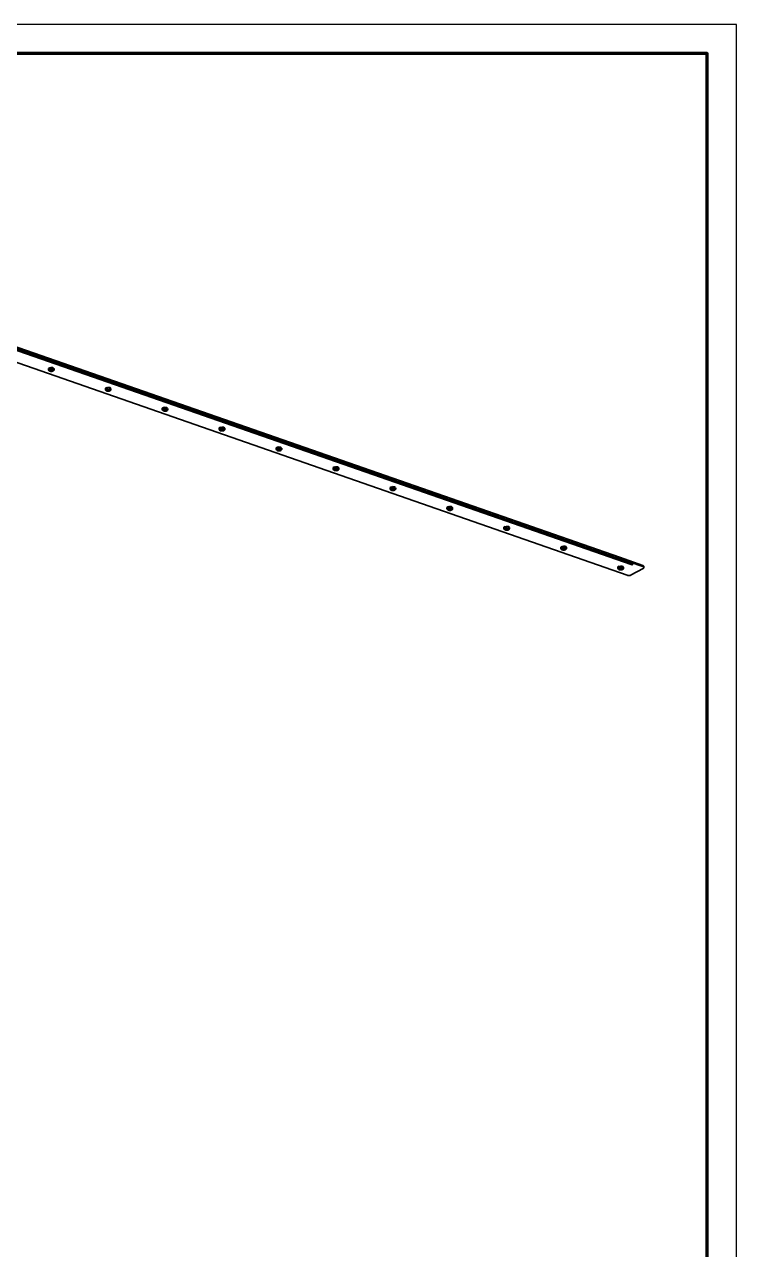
# Model space of a CAD drawing. Header units: millimetres. Extents: x 0 to 599, y 0 to 420.
# Drawn here: x 472 to 594, y 210 to 420 of the extents above; entities that cross this region are included whole.
import ezdxf

# ---------------------------------------------------------------- set-up
doc = ezdxf.new("R2010")
doc.units = ezdxf.units.MM

msp = doc.modelspace()

# ---------------------------------------------------------------- linework, layer by layer
at = {"color": 1, "lineweight": 35}
for p, q in [((573.9, 328.68), (355.65, 404.76)), ((573.92, 328.67), (355.67, 404.76)), ((575.94, 327.42), (357.88, 403.43)), ((576.03, 327.65), (357.97, 403.66)), ((575.25, 325.59), (353.29, 402.97)), ((476.36, 360.98), (476.36, 361.24)), ((476.49, 361.2), (476.85, 361.18)), ((478.43, 361.78), (478.42, 361.79)), ((478.42, 361.79), (478.44, 361.79)), ((478.46, 361.76), (478.43, 361.78)), ((478.44, 361.79), (478.5, 361.77)), ((478.78, 361.64), (478.46, 361.76)), ((478.5, 361.77), (478.7, 361.7)), ((478.7, 361.7), (478.9, 361.62)), ((478.92, 361.59), (478.78, 361.64)), ((478.9, 361.62), (478.96, 361.59)), ((478.96, 361.58), (478.92, 361.59)), ((478.96, 361.59), (478.98, 361.58)), ((478.98, 361.58), (478.96, 361.58)), ((476.06, 361.04), (476.28, 361.17)), ((476.06, 360.81), (476.06, 361.04)), ((476.06, 360.81), (476.11, 360.69)), ((476.14, 360.81), (476.06, 360.81)), ((476.11, 360.69), (476.17, 360.63)), ((476.21, 360.83), (476.14, 360.81)), ((476.14, 360.73), (476.16, 360.76)), ((476.14, 360.7), (476.14, 360.73)), ((476.14, 360.67), (476.14, 360.7)), ((476.16, 360.64), (476.14, 360.67)), ((476.16, 360.76), (476.19, 360.79)), ((476.19, 360.62), (476.16, 360.64)), ((476.17, 360.63), (476.18, 360.63)), ((476.19, 360.62), (476.17, 360.63)), ((476.19, 360.79), (476.28, 360.84)), ((476.25, 360.58), (476.19, 360.62)), ((476.28, 360.89), (476.21, 360.83)), ((476.34, 360.55), (476.25, 360.58)), ((476.36, 360.98), (476.28, 360.89)), ((476.28, 360.84), (476.4, 360.87)), ((476.29, 360.7), (476.31, 360.74)), ((476.3, 360.68), (476.29, 360.7)), ((476.31, 360.66), (476.3, 360.68)), ((476.31, 360.74), (476.35, 360.77)), ((476.36, 360.62), (476.31, 360.66)), ((476.43, 360.53), (476.34, 360.55)), ((476.35, 360.77), (476.4, 360.79)), ((476.49, 360.92), (476.36, 360.98)), ((476.45, 360.6), (476.36, 360.62)), ((476.4, 360.87), (476.54, 360.88)), ((476.4, 360.79), (476.47, 360.81)), ((476.54, 360.52), (476.43, 360.53)), ((476.54, 360.59), (476.45, 360.6)), ((476.47, 360.81), (476.55, 360.81)), ((476.61, 360.9), (476.49, 360.92)), ((476.54, 360.88), (476.67, 360.87)), ((476.64, 360.6), (476.54, 360.59)), ((476.65, 360.53), (476.54, 360.52)), ((476.55, 360.81), (476.62, 360.8)), ((476.72, 360.91), (476.61, 360.9)), ((476.62, 360.8), (476.69, 360.79)), ((476.72, 360.62), (476.64, 360.6)), ((476.75, 360.55), (476.65, 360.53)), ((476.67, 360.87), (476.79, 360.84)), ((476.69, 360.79), (476.75, 360.76)), ((476.85, 360.94), (476.72, 360.91)), ((476.77, 360.66), (476.72, 360.62)), ((476.75, 360.76), (476.78, 360.73)), ((476.83, 360.58), (476.75, 360.55)), ((476.79, 360.68), (476.77, 360.66)), ((476.78, 360.73), (476.79, 360.7)), ((476.79, 360.84), (476.89, 360.79)), ((476.79, 360.7), (476.79, 360.68)), ((476.9, 360.62), (476.83, 360.58)), ((476.85, 361.18), (476.98, 361.03)), ((476.85, 360.94), (476.85, 361.18)), ((476.89, 360.85), (476.85, 360.94)), ((476.94, 360.79), (476.89, 360.85)), ((476.89, 360.79), (476.92, 360.77)), ((476.93, 360.64), (476.9, 360.62)), ((476.9, 360.62), (476.92, 360.63)), ((476.91, 360.62), (476.92, 360.63)), ((476.92, 360.77), (476.94, 360.74)), ((476.92, 360.63), (476.97, 360.68)), ((476.94, 360.67), (476.93, 360.64)), ((476.98, 360.75), (476.94, 360.79)), ((476.94, 360.74), (476.95, 360.7)), ((476.95, 360.7), (476.94, 360.67)), ((476.97, 360.68), (477.03, 360.75)), ((477.03, 360.75), (476.98, 360.75)), ((477.03, 360.75), (477.03, 361.01)), ((485.82, 357.64), (486.05, 357.76)), ((485.82, 357.41), (485.82, 357.64)), ((485.82, 357.41), (485.87, 357.29)), ((485.9, 357.41), (485.82, 357.41)), ((485.87, 357.29), (485.93, 357.23)), ((485.97, 357.43), (485.9, 357.41)), ((485.9, 357.33), (485.92, 357.36)), ((485.9, 357.3), (485.9, 357.33)), ((485.9, 357.27), (485.9, 357.3)), ((485.92, 357.24), (485.9, 357.27)), ((485.92, 357.36), (485.95, 357.39)), ((485.95, 357.21), (485.92, 357.24)), ((485.93, 357.23), (485.94, 357.22)), ((485.95, 357.21), (485.93, 357.23)), ((485.95, 357.39), (486.04, 357.43)), ((486.01, 357.18), (485.95, 357.21)), ((486.04, 357.49), (485.97, 357.43)), ((486.1, 357.15), (486.01, 357.18)), ((486.12, 357.57), (486.04, 357.49)), ((486.04, 357.43), (486.16, 357.46)), ((486.05, 357.3), (486.07, 357.33)), ((486.06, 357.28), (486.05, 357.3)), ((486.07, 357.26), (486.06, 357.28)), ((486.07, 357.33), (486.11, 357.37)), ((486.13, 357.22), (486.07, 357.26)), ((486.2, 357.13), (486.1, 357.15)), ((486.11, 357.37), (486.16, 357.39)), ((486.12, 357.57), (486.12, 357.84)), ((486.25, 357.52), (486.12, 357.57)), ((486.21, 357.2), (486.13, 357.22)), ((486.16, 357.46), (486.3, 357.48)), ((486.16, 357.39), (486.23, 357.4)), ((486.3, 357.12), (486.2, 357.13)), ((486.3, 357.19), (486.21, 357.2)), ((486.23, 357.4), (486.31, 357.41)), ((486.25, 357.8), (486.61, 357.77)), ((486.37, 357.5), (486.25, 357.52)), ((486.3, 357.48), (486.43, 357.47)), ((486.4, 357.2), (486.3, 357.19)), ((486.41, 357.13), (486.3, 357.12)), ((486.31, 357.41), (486.38, 357.4)), ((486.48, 357.51), (486.37, 357.5)), ((486.38, 357.4), (486.45, 357.39)), ((486.48, 357.22), (486.4, 357.2)), ((486.51, 357.15), (486.41, 357.13)), ((486.43, 357.47), (486.56, 357.44)), ((486.45, 357.39), (486.51, 357.36)), ((486.61, 357.54), (486.48, 357.51)), ((486.53, 357.26), (486.48, 357.22)), ((486.51, 357.36), (486.54, 357.33)), ((486.59, 357.18), (486.51, 357.15)), ((486.55, 357.28), (486.53, 357.26)), ((486.54, 357.33), (486.55, 357.3)), ((486.55, 357.3), (486.55, 357.28)), ((486.56, 357.44), (486.65, 357.39)), ((486.66, 357.21), (486.59, 357.18)), ((486.61, 357.77), (486.74, 357.63)), ((486.61, 357.54), (486.61, 357.77)), ((486.66, 357.44), (486.61, 357.54)), ((486.65, 357.39), (486.68, 357.36)), ((486.7, 357.38), (486.66, 357.44)), ((486.69, 357.24), (486.66, 357.21)), ((486.66, 357.21), (486.68, 357.23)), ((486.67, 357.22), (486.68, 357.23)), ((486.68, 357.36), (486.7, 357.33)), ((486.68, 357.23), (486.73, 357.28)), ((486.7, 357.27), (486.69, 357.24)), ((486.74, 357.35), (486.7, 357.38)), ((486.7, 357.33), (486.71, 357.3)), ((486.71, 357.3), (486.7, 357.27)), ((486.73, 357.28), (486.79, 357.34)), ((486.79, 357.34), (486.74, 357.35)), ((486.79, 357.34), (486.79, 357.6)), ((488.19, 358.38), (488.18, 358.39)), ((488.18, 358.39), (488.2, 358.38)), ((488.23, 358.36), (488.19, 358.38)), ((488.2, 358.38), (488.26, 358.37)), ((488.54, 358.24), (488.23, 358.36)), ((488.26, 358.37), (488.46, 358.29)), ((488.46, 358.29), (488.66, 358.21)), ((488.68, 358.19), (488.54, 358.24)), ((488.66, 358.21), (488.72, 358.19)), ((488.72, 358.17), (488.68, 358.19)), ((488.72, 358.19), (488.74, 358.17)), ((488.74, 358.17), (488.72, 358.17)), ((497.95, 354.98), (497.94, 354.98)), ((497.94, 354.98), (497.96, 354.98)), ((497.99, 354.96), (497.95, 354.98)), ((497.96, 354.98), (498.03, 354.96)), ((498.3, 354.83), (497.99, 354.96)), ((498.03, 354.96), (498.23, 354.89)), ((495.58, 354.24), (495.81, 354.36)), ((495.58, 354), (495.58, 354.24)), ((495.58, 354), (495.64, 353.89)), ((495.66, 354), (495.58, 354)), ((495.64, 353.89), (495.69, 353.83)), ((495.73, 354.03), (495.66, 354)), ((495.66, 353.93), (495.68, 353.96)), ((495.66, 353.9), (495.66, 353.93)), ((495.66, 353.87), (495.66, 353.9)), ((495.68, 353.84), (495.66, 353.87)), ((495.68, 353.96), (495.71, 353.98)), ((495.71, 353.81), (495.68, 353.84)), ((495.69, 353.83), (495.7, 353.82)), ((495.71, 353.81), (495.69, 353.83)), ((495.71, 353.98), (495.8, 354.03)), ((495.77, 353.77), (495.71, 353.81)), ((495.8, 354.08), (495.73, 354.03)), ((495.86, 353.74), (495.77, 353.77)), ((495.88, 354.17), (495.8, 354.08)), ((495.8, 354.03), (495.92, 354.06)), ((495.81, 353.9), (495.83, 353.93)), ((495.82, 353.87), (495.81, 353.9)), ((495.83, 353.85), (495.82, 353.87)), ((495.83, 353.93), (495.87, 353.96)), ((495.89, 353.82), (495.83, 353.85)), ((495.96, 353.73), (495.86, 353.74)), ((495.87, 353.96), (495.92, 353.99)), ((495.88, 354.17), (495.88, 354.43)), ((496.01, 354.12), (495.88, 354.17)), ((495.97, 353.8), (495.89, 353.82)), ((495.92, 354.06), (496.06, 354.07)), ((495.92, 353.99), (495.99, 354)), ((496.06, 353.72), (495.96, 353.73)), ((496.06, 353.79), (495.97, 353.8)), ((495.99, 354), (496.07, 354)), ((496.01, 354.4), (496.37, 354.37)), ((496.13, 354.1), (496.01, 354.12)), ((496.06, 354.07), (496.19, 354.06)), ((496.16, 353.8), (496.06, 353.79)), ((496.17, 353.73), (496.06, 353.72)), ((496.07, 354), (496.15, 354)), ((496.24, 354.1), (496.13, 354.1)), ((496.15, 354), (496.21, 353.98)), ((496.24, 353.82), (496.16, 353.8)), ((496.27, 353.74), (496.17, 353.73)), ((496.19, 354.06), (496.32, 354.03)), ((496.21, 353.98), (496.27, 353.96)), ((496.37, 354.14), (496.24, 354.1)), ((496.29, 353.85), (496.24, 353.82)), ((496.27, 353.96), (496.3, 353.93)), ((496.35, 353.77), (496.27, 353.74)), ((496.31, 353.87), (496.29, 353.85)), ((496.3, 353.93), (496.31, 353.9)), ((496.31, 353.9), (496.31, 353.87)), ((496.32, 354.03), (496.41, 353.99)), ((496.42, 353.81), (496.35, 353.77)), ((496.37, 354.37), (496.5, 354.22)), ((496.37, 354.14), (496.37, 354.37)), ((496.42, 354.04), (496.37, 354.14)), ((496.41, 353.99), (496.44, 353.96)), ((496.46, 353.98), (496.42, 354.04)), ((496.45, 353.84), (496.42, 353.81)), ((496.42, 353.81), (496.44, 353.83)), ((496.43, 353.82), (496.44, 353.83)), ((496.44, 353.96), (496.46, 353.93)), ((496.44, 353.83), (496.49, 353.87)), ((496.46, 353.87), (496.45, 353.84)), ((496.5, 353.95), (496.46, 353.98)), ((496.46, 353.93), (496.47, 353.9)), ((496.47, 353.9), (496.46, 353.87)), ((496.49, 353.87), (496.55, 353.94)), ((496.55, 353.94), (496.5, 353.95)), ((496.55, 353.94), (496.55, 354.2)), ((498.23, 354.89), (498.42, 354.81)), ((498.44, 354.78), (498.3, 354.83)), ((498.42, 354.81), (498.48, 354.78)), ((498.48, 354.77), (498.44, 354.78)), ((498.48, 354.78), (498.5, 354.77)), ((498.5, 354.77), (498.48, 354.77)), ((505.34, 350.83), (505.57, 350.96)), ((505.34, 350.6), (505.34, 350.83)), ((505.65, 350.77), (505.56, 350.68)), ((505.65, 350.77), (505.65, 351.03)), ((505.77, 350.72), (505.65, 350.77)), ((505.77, 350.99), (506.13, 350.97)), ((505.89, 350.69), (505.77, 350.72)), ((506, 350.7), (505.89, 350.69)), ((506.13, 350.74), (506, 350.7)), ((506.13, 350.97), (506.26, 350.82)), ((506.13, 350.74), (506.13, 350.97)), ((506.18, 350.64), (506.13, 350.74)), ((506.31, 350.54), (506.31, 350.8)), ((507.71, 351.57), (507.7, 351.58)), ((507.7, 351.58), (507.72, 351.58)), ((507.75, 351.56), (507.71, 351.57)), ((507.72, 351.58), (507.79, 351.56)), ((508.06, 351.43), (507.75, 351.56)), ((507.79, 351.56), (507.99, 351.49)), ((507.99, 351.49), (508.18, 351.41)), ((508.2, 351.38), (508.06, 351.43)), ((508.18, 351.41), (508.24, 351.38)), ((508.25, 351.37), (508.2, 351.38)), ((508.24, 351.38), (508.26, 351.37)), ((508.26, 351.37), (508.25, 351.37)), ((505.34, 350.6), (505.4, 350.49)), ((505.42, 350.6), (505.34, 350.6)), ((505.4, 350.49), (505.45, 350.42)), ((505.49, 350.63), (505.42, 350.6)), ((505.42, 350.53), (505.44, 350.55)), ((505.42, 350.5), (505.42, 350.53)), ((505.42, 350.46), (505.42, 350.5)), ((505.44, 350.44), (505.42, 350.46)), ((505.44, 350.55), (505.47, 350.58)), ((505.47, 350.41), (505.44, 350.44)), ((505.45, 350.42), (505.46, 350.42)), ((505.47, 350.41), (505.45, 350.42)), ((505.47, 350.58), (505.56, 350.63)), ((505.53, 350.37), (505.47, 350.41)), ((505.56, 350.68), (505.49, 350.63)), ((505.62, 350.34), (505.53, 350.37)), ((505.56, 350.63), (505.68, 350.66)), ((505.57, 350.49), (505.59, 350.53)), ((505.58, 350.47), (505.57, 350.49)), ((505.59, 350.45), (505.58, 350.47)), ((505.59, 350.53), (505.63, 350.56)), ((505.65, 350.42), (505.59, 350.45)), ((505.72, 350.32), (505.62, 350.34)), ((505.63, 350.56), (505.69, 350.58)), ((505.73, 350.39), (505.65, 350.42)), ((505.68, 350.66), (505.82, 350.67)), ((505.69, 350.58), (505.75, 350.6)), ((505.82, 350.32), (505.72, 350.32)), ((505.82, 350.38), (505.73, 350.39)), ((505.75, 350.6), (505.83, 350.6)), ((505.82, 350.67), (505.96, 350.66)), ((505.92, 350.39), (505.82, 350.38)), ((505.93, 350.32), (505.82, 350.32)), ((505.83, 350.6), (505.91, 350.6)), ((505.91, 350.6), (505.97, 350.58)), ((506, 350.42), (505.92, 350.39)), ((506.03, 350.34), (505.93, 350.32)), ((505.96, 350.66), (506.08, 350.63)), ((505.97, 350.58), (506.03, 350.56)), ((506.05, 350.45), (506, 350.42)), ((506.03, 350.56), (506.06, 350.53)), ((506.11, 350.37), (506.03, 350.34)), ((506.07, 350.47), (506.05, 350.45)), ((506.06, 350.53), (506.07, 350.49)), ((506.07, 350.49), (506.07, 350.47)), ((506.08, 350.63), (506.17, 350.59)), ((506.18, 350.41), (506.11, 350.37)), ((506.17, 350.59), (506.2, 350.56)), ((506.22, 350.58), (506.18, 350.64)), ((506.21, 350.44), (506.18, 350.41)), ((506.18, 350.41), (506.2, 350.43)), ((506.19, 350.42), (506.2, 350.43)), ((506.2, 350.56), (506.22, 350.53)), ((506.2, 350.43), (506.25, 350.47)), ((506.22, 350.47), (506.21, 350.44)), ((506.26, 350.54), (506.22, 350.58)), ((506.22, 350.53), (506.23, 350.5)), ((506.23, 350.5), (506.22, 350.47)), ((506.25, 350.47), (506.31, 350.54)), ((506.31, 350.54), (506.26, 350.54)), ((515.1, 347.43), (515.33, 347.56)), ((515.1, 347.2), (515.1, 347.43)), ((515.1, 347.2), (515.16, 347.08)), ((515.18, 347.2), (515.1, 347.2)), ((515.16, 347.08), (515.21, 347.02)), ((515.25, 347.22), (515.18, 347.2)), ((515.18, 347.09), (515.19, 347.12)), ((515.18, 347.06), (515.18, 347.09)), ((515.2, 347.03), (515.18, 347.06)), ((515.19, 347.12), (515.2, 347.15)), ((515.2, 347.15), (515.23, 347.18)), ((515.23, 347.01), (515.2, 347.03)), ((515.21, 347.02), (515.22, 347.01)), ((515.23, 347.01), (515.21, 347.02)), ((515.23, 347.18), (515.32, 347.23)), ((515.29, 346.97), (515.23, 347.01)), ((515.33, 347.28), (515.25, 347.22)), ((515.38, 346.94), (515.29, 346.97)), ((515.32, 347.23), (515.44, 347.26)), ((515.41, 347.37), (515.33, 347.28)), ((515.33, 347.09), (515.35, 347.13)), ((515.34, 347.07), (515.33, 347.09)), ((515.35, 347.05), (515.34, 347.07)), ((515.35, 347.13), (515.39, 347.16)), ((515.41, 347.01), (515.35, 347.05)), ((515.48, 346.92), (515.38, 346.94)), ((515.39, 347.16), (515.45, 347.18)), ((515.41, 347.37), (515.41, 347.63)), ((515.53, 347.31), (515.41, 347.37)), ((515.49, 346.99), (515.41, 347.01)), ((515.44, 347.26), (515.58, 347.27)), ((515.45, 347.18), (515.52, 347.2)), ((515.58, 346.91), (515.48, 346.92)), ((515.58, 346.98), (515.49, 346.99)), ((515.52, 347.2), (515.59, 347.2)), ((515.53, 347.59), (515.89, 347.57)), ((515.65, 347.29), (515.53, 347.31)), ((515.58, 347.27), (515.72, 347.26)), ((515.68, 346.99), (515.58, 346.98)), ((515.69, 346.92), (515.58, 346.91)), ((515.59, 347.2), (515.67, 347.19)), ((515.76, 347.3), (515.65, 347.29)), ((515.67, 347.19), (515.74, 347.18)), ((515.76, 347.01), (515.68, 346.99)), ((515.79, 346.94), (515.69, 346.92)), ((515.72, 347.26), (515.84, 347.23)), ((515.74, 347.18), (515.79, 347.15)), ((515.89, 347.33), (515.76, 347.3)), ((515.82, 347.05), (515.76, 347.01)), ((515.79, 347.15), (515.82, 347.12)), ((515.88, 346.97), (515.79, 346.94)), ((515.82, 347.12), (515.83, 347.09)), ((515.83, 347.07), (515.82, 347.05)), ((515.83, 347.09), (515.83, 347.07)), ((515.84, 347.23), (515.93, 347.18)), ((515.94, 347.01), (515.88, 346.97)), ((515.89, 347.57), (516.02, 347.42)), ((515.89, 347.33), (515.89, 347.57)), ((515.94, 347.24), (515.89, 347.33)), ((515.93, 347.18), (515.96, 347.15)), ((515.98, 347.18), (515.94, 347.24)), ((515.97, 347.03), (515.94, 347.01)), ((515.94, 347.01), (515.96, 347.02)), ((515.95, 347.01), (515.96, 347.02)), ((515.96, 347.15), (515.98, 347.12)), ((515.96, 347.02), (516.01, 347.07)), ((515.99, 347.06), (515.97, 347.03)), ((516.02, 347.14), (515.98, 347.18)), ((515.98, 347.12), (515.99, 347.09)), ((515.99, 347.09), (515.99, 347.06)), ((516.01, 347.07), (516.07, 347.13)), ((516.07, 347.13), (516.02, 347.14)), ((516.07, 347.13), (516.07, 347.4)), ((517.47, 348.17), (517.46, 348.18)), ((517.46, 348.18), (517.49, 348.18)), ((517.51, 348.15), (517.47, 348.17)), ((517.49, 348.18), (517.55, 348.16)), ((517.82, 348.03), (517.51, 348.15)), ((517.55, 348.16), (517.75, 348.08)), ((517.75, 348.08), (517.94, 348)), ((517.96, 347.98), (517.82, 348.03)), ((517.94, 348), (518, 347.98)), ((518.01, 347.97), (517.96, 347.98)), ((518, 347.98), (518.02, 347.96)), ((518.02, 347.96), (518.01, 347.97)), ((527.23, 344.77), (527.22, 344.78)), ((527.22, 344.78), (527.25, 344.77)), ((527.27, 344.75), (527.23, 344.77)), ((527.25, 344.77), (527.31, 344.75)), ((527.58, 344.63), (527.27, 344.75)), ((527.31, 344.75), (527.51, 344.68)), ((527.51, 344.68), (527.7, 344.6)), ((527.73, 344.57), (527.58, 344.63)), ((527.7, 344.6), (527.76, 344.57)), ((527.77, 344.56), (527.73, 344.57)), ((527.76, 344.57), (527.78, 344.56)), ((527.78, 344.56), (527.77, 344.56)), ((524.86, 344.03), (525.09, 344.15)), ((524.86, 343.8), (524.86, 344.03)), ((524.86, 343.8), (524.92, 343.68)), ((524.94, 343.8), (524.86, 343.8)), ((524.92, 343.68), (524.97, 343.62)), ((525.01, 343.82), (524.94, 343.8)), ((524.94, 343.69), (524.95, 343.72)), ((524.95, 343.66), (524.94, 343.69)), ((524.95, 343.72), (524.97, 343.75)), ((524.96, 343.63), (524.95, 343.66)), ((524.99, 343.6), (524.96, 343.63)), ((524.97, 343.75), (524.99, 343.78)), ((524.97, 343.62), (524.98, 343.61)), ((524.99, 343.6), (524.97, 343.62)), ((524.99, 343.78), (525.08, 343.82)), ((525.05, 343.56), (524.99, 343.6)), ((525.09, 343.87), (525.01, 343.82)), ((525.14, 343.54), (525.05, 343.56)), ((525.08, 343.82), (525.2, 343.85)), ((525.17, 343.96), (525.09, 343.87)), ((525.1, 343.69), (525.11, 343.72)), ((525.1, 343.67), (525.1, 343.69)), ((525.11, 343.65), (525.1, 343.67)), ((525.11, 343.72), (525.15, 343.76)), ((525.17, 343.61), (525.11, 343.65)), ((525.24, 343.52), (525.14, 343.54)), ((525.15, 343.76), (525.21, 343.78)), ((525.17, 343.96), (525.17, 344.22)), ((525.29, 343.91), (525.17, 343.96)), ((525.25, 343.59), (525.17, 343.61)), ((525.2, 343.85), (525.34, 343.86)), ((525.21, 343.78), (525.28, 343.79)), ((525.35, 343.51), (525.24, 343.52)), ((525.35, 343.58), (525.25, 343.59)), ((525.28, 343.79), (525.35, 343.8)), ((525.29, 344.19), (525.65, 344.16)), ((525.41, 343.89), (525.29, 343.91)), ((525.34, 343.86), (525.48, 343.86)), ((525.35, 343.8), (525.43, 343.79)), ((525.44, 343.59), (525.35, 343.58)), ((525.45, 343.52), (525.35, 343.51)), ((525.52, 343.89), (525.41, 343.89)), ((525.43, 343.79), (525.5, 343.77)), ((525.52, 343.61), (525.44, 343.59)), ((525.55, 343.54), (525.45, 343.52)), ((525.48, 343.86), (525.6, 343.83)), ((525.5, 343.77), (525.55, 343.75)), ((525.65, 343.93), (525.52, 343.89)), ((525.58, 343.65), (525.52, 343.61)), ((525.55, 343.75), (525.58, 343.72)), ((525.64, 343.56), (525.55, 343.54)), ((525.58, 343.72), (525.6, 343.69)), ((525.59, 343.67), (525.58, 343.65)), ((525.6, 343.69), (525.59, 343.67)), ((525.6, 343.83), (525.69, 343.78)), ((525.7, 343.6), (525.64, 343.56)), ((525.65, 344.16), (525.79, 344.01)), ((525.65, 343.93), (525.65, 344.16)), ((525.7, 343.83), (525.65, 343.93)), ((525.69, 343.78), (525.72, 343.75)), ((525.74, 343.77), (525.7, 343.83)), ((525.73, 343.63), (525.7, 343.6)), ((525.7, 343.6), (525.72, 343.62)), ((525.71, 343.61), (525.72, 343.62)), ((525.72, 343.75), (525.74, 343.72)), ((525.72, 343.62), (525.77, 343.67)), ((525.75, 343.66), (525.73, 343.63)), ((525.78, 343.74), (525.74, 343.77)), ((525.74, 343.72), (525.75, 343.69)), ((525.75, 343.69), (525.75, 343.66)), ((525.77, 343.67), (525.83, 343.73)), ((525.83, 343.73), (525.78, 343.74)), ((525.83, 343.73), (525.83, 343.99)), ((534.62, 340.63), (534.85, 340.75)), ((534.62, 340.39), (534.62, 340.63)), ((534.62, 340.39), (534.68, 340.28)), ((534.7, 340.39), (534.62, 340.39)), ((534.68, 340.28), (534.73, 340.22)), ((534.77, 340.42), (534.7, 340.39)), ((534.7, 340.29), (534.71, 340.32)), ((534.71, 340.26), (534.7, 340.29)), ((534.71, 340.32), (534.73, 340.35)), ((534.72, 340.23), (534.71, 340.26)), ((534.75, 340.2), (534.72, 340.23)), ((534.73, 340.35), (534.76, 340.37)), ((534.73, 340.22), (534.74, 340.21)), ((534.75, 340.2), (534.73, 340.22)), ((534.76, 340.37), (534.84, 340.42)), ((534.85, 340.47), (534.77, 340.42)), ((534.84, 340.42), (534.96, 340.45)), ((534.93, 340.56), (534.85, 340.47)), ((534.86, 340.29), (534.87, 340.32)), ((534.86, 340.26), (534.86, 340.29)), ((534.88, 340.24), (534.86, 340.26)), ((534.87, 340.32), (534.91, 340.35)), ((534.93, 340.21), (534.88, 340.24)), ((534.91, 340.35), (534.97, 340.38)), ((534.93, 340.56), (534.93, 340.82)), ((535.06, 340.51), (534.93, 340.56)), ((535.01, 340.18), (534.93, 340.21)), ((534.96, 340.45), (535.1, 340.46)), ((534.97, 340.38), (535.04, 340.39)), ((535.04, 340.39), (535.11, 340.39)), ((535.05, 340.78), (535.41, 340.76)), ((535.17, 340.49), (535.06, 340.51)), ((535.1, 340.46), (535.24, 340.45)), ((535.11, 340.39), (535.19, 340.39)), ((535.29, 340.49), (535.17, 340.49)), ((535.19, 340.39), (535.26, 340.37)), ((535.28, 340.21), (535.2, 340.18)), ((535.24, 340.45), (535.36, 340.42)), ((535.26, 340.37), (535.31, 340.35)), ((535.34, 340.24), (535.28, 340.21)), ((535.41, 340.53), (535.29, 340.49)), ((535.31, 340.35), (535.34, 340.32)), ((535.34, 340.32), (535.36, 340.29)), ((535.35, 340.26), (535.34, 340.24)), ((535.36, 340.29), (535.35, 340.26)), ((535.36, 340.42), (535.45, 340.38)), ((535.41, 340.76), (535.55, 340.61)), ((535.41, 340.53), (535.41, 340.76)), ((535.46, 340.43), (535.41, 340.53)), ((535.45, 340.38), (535.48, 340.35)), ((535.5, 340.37), (535.46, 340.43)), ((535.49, 340.23), (535.46, 340.2)), ((535.46, 340.2), (535.48, 340.22)), ((535.47, 340.21), (535.48, 340.22)), ((535.48, 340.35), (535.5, 340.32)), ((535.48, 340.22), (535.54, 340.26)), ((535.51, 340.26), (535.49, 340.23)), ((535.54, 340.34), (535.5, 340.37)), ((535.5, 340.32), (535.51, 340.29)), ((535.51, 340.29), (535.51, 340.26)), ((535.59, 340.33), (535.54, 340.34)), ((535.54, 340.26), (535.59, 340.33)), ((535.59, 340.33), (535.59, 340.59)), ((536.99, 341.37), (536.98, 341.37)), ((536.98, 341.37), (537.01, 341.37)), ((537.03, 341.35), (536.99, 341.37)), ((537.01, 341.37), (537.07, 341.35)), ((537.34, 341.22), (537.03, 341.35)), ((537.07, 341.35), (537.27, 341.28)), ((537.27, 341.28), (537.47, 341.2)), ((537.49, 341.17), (537.34, 341.22)), ((537.47, 341.2), (537.52, 341.17)), ((537.53, 341.16), (537.49, 341.17)), ((537.52, 341.17), (537.54, 341.16)), ((537.54, 341.16), (537.53, 341.16)), ((534.82, 340.16), (534.75, 340.2)), ((534.9, 340.13), (534.82, 340.16)), ((535, 340.11), (534.9, 340.13)), ((535.11, 340.11), (535, 340.11)), ((535.11, 340.18), (535.01, 340.18)), ((535.2, 340.18), (535.11, 340.18)), ((535.21, 340.11), (535.11, 340.11)), ((535.31, 340.13), (535.21, 340.11)), ((535.4, 340.16), (535.31, 340.13)), ((535.46, 340.2), (535.4, 340.16)), ((544.38, 337.22), (544.61, 337.35)), ((544.38, 336.99), (544.38, 337.22)), ((544.38, 336.99), (544.44, 336.88)), ((544.46, 336.99), (544.38, 336.99)), ((544.44, 336.88), (544.49, 336.81)), ((544.54, 337.02), (544.46, 336.99)), ((544.46, 336.88), (544.47, 336.91)), ((544.47, 336.85), (544.46, 336.88)), ((544.47, 336.91), (544.49, 336.94)), ((544.48, 336.82), (544.47, 336.85)), ((544.51, 336.8), (544.48, 336.82)), ((544.49, 336.94), (544.52, 336.97)), ((544.49, 336.81), (544.5, 336.81)), ((544.51, 336.8), (544.49, 336.81)), ((544.58, 336.76), (544.51, 336.8)), ((544.52, 336.97), (544.61, 337.02)), ((544.61, 337.07), (544.54, 337.02)), ((544.66, 336.73), (544.58, 336.76)), ((544.69, 337.16), (544.61, 337.07)), ((544.61, 337.02), (544.73, 337.05)), ((544.62, 336.88), (544.63, 336.92)), ((544.62, 336.86), (544.62, 336.88)), ((544.64, 336.84), (544.62, 336.86)), ((544.63, 336.92), (544.67, 336.95)), ((544.69, 336.81), (544.64, 336.84)), ((544.76, 336.71), (544.66, 336.73)), ((544.67, 336.95), (544.73, 336.97)), ((544.69, 337.16), (544.69, 337.42)), ((544.82, 337.1), (544.69, 337.16)), ((544.77, 336.78), (544.69, 336.81)), ((544.73, 337.05), (544.86, 337.06)), ((544.73, 336.97), (544.8, 336.99)), ((544.87, 336.71), (544.76, 336.71)), ((544.87, 336.77), (544.77, 336.78)), ((544.8, 336.99), (544.87, 336.99)), ((544.81, 337.38), (545.17, 337.36)), ((544.93, 337.08), (544.82, 337.1)), ((544.86, 337.06), (545, 337.05)), ((544.87, 336.99), (544.95, 336.99)), ((544.96, 336.78), (544.87, 336.77)), ((544.97, 336.71), (544.87, 336.71)), ((545.05, 337.09), (544.93, 337.08)), ((544.95, 336.99), (545.02, 336.97)), ((545.04, 336.81), (544.96, 336.78)), ((545.07, 336.73), (544.97, 336.71)), ((545, 337.05), (545.12, 337.02)), ((545.02, 336.97), (545.07, 336.95)), ((545.1, 336.84), (545.04, 336.81)), ((545.17, 337.13), (545.05, 337.09)), ((545.07, 336.95), (545.11, 336.92)), ((545.16, 336.76), (545.07, 336.73)), ((545.11, 336.86), (545.1, 336.84)), ((545.11, 336.92), (545.12, 336.88)), ((545.12, 336.88), (545.11, 336.86)), ((545.12, 337.02), (545.21, 336.97)), ((545.22, 336.8), (545.16, 336.76)), ((545.17, 337.36), (545.31, 337.21)), ((545.17, 337.13), (545.17, 337.36)), ((545.22, 337.03), (545.17, 337.13)), ((545.21, 336.97), (545.25, 336.95)), ((545.26, 336.97), (545.22, 337.03)), ((545.25, 336.83), (545.22, 336.8)), ((545.22, 336.8), (545.24, 336.81)), ((545.23, 336.8), (545.24, 336.81)), ((545.24, 336.81), (545.3, 336.86)), ((545.25, 336.95), (545.27, 336.92)), ((545.27, 336.86), (545.25, 336.83)), ((545.31, 336.93), (545.26, 336.97)), ((545.27, 336.92), (545.27, 336.89)), ((545.27, 336.89), (545.27, 336.86)), ((545.3, 336.86), (545.35, 336.93)), ((545.35, 336.93), (545.31, 336.93)), ((545.35, 336.93), (545.35, 337.19)), ((546.76, 337.96), (546.74, 337.97)), ((546.74, 337.97), (546.77, 337.97)), ((546.79, 337.95), (546.76, 337.96)), ((546.77, 337.97), (546.83, 337.95)), ((547.1, 337.82), (546.79, 337.95)), ((546.83, 337.95), (547.03, 337.88)), ((547.03, 337.88), (547.23, 337.8)), ((547.25, 337.77), (547.1, 337.82)), ((547.23, 337.8), (547.29, 337.77)), ((547.29, 337.76), (547.25, 337.77)), ((547.29, 337.77), (547.3, 337.76)), ((547.3, 337.76), (547.29, 337.76)), ((554.14, 333.82), (554.37, 333.94)), ((554.45, 333.76), (554.45, 334.02)), ((554.57, 333.98), (554.93, 333.96)), ((554.93, 333.96), (555.07, 333.81)), ((554.93, 333.72), (554.93, 333.96)), ((556.52, 334.56), (556.51, 334.57)), ((556.51, 334.57), (556.53, 334.57)), ((556.55, 334.54), (556.52, 334.56)), ((556.53, 334.57), (556.59, 334.55)), ((556.86, 334.42), (556.55, 334.54)), ((556.59, 334.55), (556.79, 334.47)), ((556.79, 334.47), (556.99, 334.39)), ((557.01, 334.37), (556.86, 334.42)), ((556.99, 334.39), (557.05, 334.37)), ((557.05, 334.35), (557.01, 334.37)), ((557.05, 334.37), (557.07, 334.35)), ((557.07, 334.35), (557.05, 334.35)), ((554.14, 333.59), (554.14, 333.82)), ((554.14, 333.59), (554.2, 333.47)), ((554.22, 333.59), (554.14, 333.59)), ((554.2, 333.47), (554.25, 333.41)), ((554.3, 333.61), (554.22, 333.59)), ((554.22, 333.48), (554.23, 333.51)), ((554.23, 333.45), (554.22, 333.48)), ((554.23, 333.51), (554.25, 333.54)), ((554.24, 333.42), (554.23, 333.45)), ((554.27, 333.39), (554.24, 333.42)), ((554.25, 333.54), (554.28, 333.57)), ((554.25, 333.41), (554.26, 333.4)), ((554.27, 333.39), (554.25, 333.41)), ((554.34, 333.36), (554.27, 333.39)), ((554.28, 333.57), (554.37, 333.62)), ((554.37, 333.67), (554.3, 333.61)), ((554.42, 333.33), (554.34, 333.36)), ((554.45, 333.76), (554.37, 333.67)), ((554.37, 333.62), (554.49, 333.65)), ((554.38, 333.48), (554.39, 333.52)), ((554.38, 333.46), (554.38, 333.48)), ((554.4, 333.44), (554.38, 333.46)), ((554.39, 333.52), (554.43, 333.55)), ((554.45, 333.4), (554.4, 333.44)), ((554.52, 333.31), (554.42, 333.33)), ((554.43, 333.55), (554.49, 333.57)), ((554.58, 333.7), (554.45, 333.76)), ((554.53, 333.38), (554.45, 333.4)), ((554.49, 333.65), (554.62, 333.66)), ((554.49, 333.57), (554.56, 333.58)), ((554.63, 333.3), (554.52, 333.31)), ((554.63, 333.37), (554.53, 333.38)), ((554.56, 333.58), (554.64, 333.59)), ((554.69, 333.68), (554.58, 333.7)), ((554.62, 333.66), (554.76, 333.65)), ((554.72, 333.38), (554.63, 333.37)), ((554.74, 333.31), (554.63, 333.3)), ((554.64, 333.59), (554.71, 333.58)), ((554.81, 333.69), (554.69, 333.68)), ((554.71, 333.58), (554.78, 333.57)), ((554.8, 333.4), (554.72, 333.38)), ((554.83, 333.33), (554.74, 333.31)), ((554.76, 333.65), (554.88, 333.62)), ((554.78, 333.57), (554.83, 333.54)), ((554.86, 333.44), (554.8, 333.4)), ((554.93, 333.72), (554.81, 333.69)), ((554.83, 333.54), (554.87, 333.51)), ((554.92, 333.36), (554.83, 333.33)), ((554.87, 333.46), (554.86, 333.44)), ((554.87, 333.51), (554.88, 333.48)), ((554.88, 333.48), (554.87, 333.46)), ((554.88, 333.62), (554.98, 333.57)), ((554.98, 333.39), (554.92, 333.36)), ((554.98, 333.63), (554.93, 333.72)), ((555.02, 333.56), (554.98, 333.63)), ((554.98, 333.57), (555.01, 333.54)), ((555.01, 333.42), (554.98, 333.39)), ((554.98, 333.39), (555.01, 333.41)), ((554.99, 333.4), (555.01, 333.41)), ((555.01, 333.54), (555.03, 333.51)), ((555.01, 333.41), (555.06, 333.46)), ((555.03, 333.45), (555.01, 333.42)), ((555.07, 333.53), (555.02, 333.56)), ((555.03, 333.51), (555.03, 333.48)), ((555.03, 333.48), (555.03, 333.45)), ((555.06, 333.46), (555.11, 333.52)), ((555.11, 333.52), (555.07, 333.53)), ((555.11, 333.52), (555.11, 333.79)), ((563.9, 330.42), (564.13, 330.54)), ((563.9, 330.19), (563.9, 330.42)), ((563.9, 330.19), (563.96, 330.07)), ((563.98, 330.18), (563.9, 330.19)), ((563.96, 330.07), (564.01, 330.01)), ((564.06, 330.21), (563.98, 330.18)), ((563.98, 330.08), (563.99, 330.11)), ((563.99, 330.05), (563.98, 330.08)), ((563.99, 330.11), (564.01, 330.14)), ((564.01, 330.02), (563.99, 330.05)), ((564.01, 330.14), (564.04, 330.17)), ((564.03, 329.99), (564.01, 330.02)), ((564.01, 330.01), (564.02, 330)), ((564.03, 329.99), (564.01, 330.01)), ((564.1, 329.95), (564.03, 329.99)), ((564.04, 330.17), (564.13, 330.21)), ((564.13, 330.26), (564.06, 330.21)), ((564.18, 329.92), (564.1, 329.95)), ((564.21, 330.35), (564.13, 330.26)), ((564.13, 330.21), (564.25, 330.24)), ((564.14, 330.08), (564.15, 330.11)), ((564.14, 330.06), (564.14, 330.08)), ((564.16, 330.04), (564.14, 330.06)), ((564.15, 330.11), (564.19, 330.15)), ((564.21, 330), (564.16, 330.04)), ((564.28, 329.91), (564.18, 329.92)), ((564.19, 330.15), (564.25, 330.17)), ((564.21, 330.35), (564.21, 330.61)), ((564.34, 330.3), (564.21, 330.35)), ((564.29, 329.98), (564.21, 330)), ((564.25, 330.24), (564.38, 330.25)), ((564.25, 330.17), (564.32, 330.18)), ((564.39, 329.9), (564.28, 329.91)), ((564.39, 329.97), (564.29, 329.98)), ((564.32, 330.18), (564.4, 330.19)), ((564.33, 330.58), (564.7, 330.55)), ((564.45, 330.28), (564.34, 330.3)), ((564.38, 330.25), (564.52, 330.24)), ((564.48, 329.98), (564.39, 329.97)), ((564.5, 329.91), (564.39, 329.9)), ((564.4, 330.19), (564.47, 330.18)), ((564.57, 330.28), (564.45, 330.28)), ((564.47, 330.18), (564.54, 330.16)), ((564.57, 330), (564.48, 329.98)), ((564.6, 329.92), (564.5, 329.91)), ((564.52, 330.24), (564.64, 330.22)), ((564.54, 330.16), (564.59, 330.14)), ((564.7, 330.32), (564.57, 330.28)), ((564.62, 330.04), (564.57, 330)), ((564.59, 330.14), (564.63, 330.11)), ((564.68, 329.95), (564.6, 329.92)), ((564.63, 330.06), (564.62, 330.04)), ((564.63, 330.11), (564.64, 330.08)), ((564.64, 330.08), (564.63, 330.06)), ((564.64, 330.22), (564.74, 330.17)), ((564.74, 329.99), (564.68, 329.95)), ((564.7, 330.55), (564.83, 330.4)), ((564.7, 330.32), (564.7, 330.55)), ((564.74, 330.22), (564.7, 330.32)), ((564.78, 330.16), (564.74, 330.22)), ((564.74, 330.17), (564.77, 330.14)), ((564.77, 330.02), (564.74, 329.99)), ((564.74, 329.99), (564.77, 330.01)), ((564.75, 330), (564.77, 330.01)), ((564.77, 330.14), (564.79, 330.11)), ((564.77, 330.01), (564.82, 330.06)), ((564.79, 330.05), (564.77, 330.02)), ((564.83, 330.13), (564.78, 330.16)), ((564.79, 330.11), (564.79, 330.08)), ((564.79, 330.08), (564.79, 330.05)), ((564.82, 330.06), (564.87, 330.12)), ((564.87, 330.12), (564.83, 330.13)), ((564.87, 330.12), (564.87, 330.38)), ((566.28, 331.16), (566.27, 331.17)), ((566.27, 331.17), (566.29, 331.16)), ((566.31, 331.14), (566.28, 331.16)), ((566.29, 331.16), (566.35, 331.14)), ((566.62, 331.01), (566.31, 331.14)), ((566.35, 331.14), (566.55, 331.07)), ((566.55, 331.07), (566.75, 330.99)), ((566.77, 330.96), (566.62, 331.01)), ((566.75, 330.99), (566.81, 330.96)), ((566.81, 330.95), (566.77, 330.96)), ((566.81, 330.96), (566.83, 330.95)), ((566.83, 330.95), (566.81, 330.95)), ((573.89, 328.68), (573.9, 328.68)), ((573.9, 328.68), (573.92, 328.67)), ((573.91, 328.68), (573.92, 328.68)), ((577.94, 327.28), (573.92, 328.68)), ((573.92, 328.68), (573.92, 328.68)), ((573.92, 328.67), (576.17, 327.63)), ((575.78, 327.81), (577.94, 327.06)), ((576.03, 327.65), (575.94, 327.42)), ((576.18, 327.6), (576.03, 327.65)), ((576.17, 327.63), (576.22, 327.6)), ((576.22, 327.6), (576.24, 327.59)), ((573.66, 327.02), (573.89, 327.14)), ((573.66, 326.78), (573.66, 327.02)), ((573.66, 326.78), (573.72, 326.67)), ((573.75, 326.78), (573.66, 326.78)), ((573.72, 326.67), (573.77, 326.6)), ((573.74, 326.68), (573.75, 326.71)), ((573.75, 326.65), (573.74, 326.68)), ((573.82, 326.81), (573.75, 326.78)), ((573.75, 326.71), (573.77, 326.74)), ((573.77, 326.62), (573.75, 326.65)), ((573.77, 326.74), (573.8, 326.76)), ((573.79, 326.59), (573.77, 326.62)), ((573.77, 326.6), (573.78, 326.6)), ((573.79, 326.59), (573.77, 326.6)), ((573.86, 326.55), (573.79, 326.59)), ((573.8, 326.76), (573.89, 326.81)), ((573.89, 326.86), (573.82, 326.81)), ((573.94, 326.52), (573.86, 326.55)), ((573.97, 326.95), (573.89, 326.86)), ((573.89, 326.81), (574.01, 326.84)), ((573.9, 326.67), (573.91, 326.71)), ((573.9, 326.65), (573.9, 326.67)), ((573.92, 326.63), (573.9, 326.65)), ((573.91, 326.71), (573.95, 326.74)), ((573.97, 326.6), (573.92, 326.63)), ((574.04, 326.5), (573.94, 326.52)), ((573.95, 326.74), (574.01, 326.77)), ((573.97, 326.95), (573.97, 327.21)), ((574.1, 326.9), (573.97, 326.95)), ((574.05, 326.57), (573.97, 326.6)), ((574.01, 326.84), (574.14, 326.85)), ((574.01, 326.77), (574.08, 326.78)), ((574.15, 326.5), (574.04, 326.5)), ((574.15, 326.57), (574.05, 326.57)), ((574.08, 326.78), (574.16, 326.78)), ((574.09, 327.17), (574.46, 327.15)), ((574.21, 326.87), (574.1, 326.9)), ((574.14, 326.85), (574.28, 326.84)), ((574.25, 326.57), (574.15, 326.57)), ((574.26, 326.5), (574.15, 326.5)), ((574.16, 326.78), (574.23, 326.78)), ((574.33, 326.88), (574.21, 326.87)), ((574.23, 326.78), (574.3, 326.76)), ((574.33, 326.6), (574.25, 326.57)), ((574.36, 326.52), (574.26, 326.5)), ((574.28, 326.84), (574.4, 326.81)), ((574.3, 326.76), (574.35, 326.74)), ((574.46, 326.92), (574.33, 326.88)), ((574.38, 326.63), (574.33, 326.6)), ((574.35, 326.74), (574.39, 326.71)), ((574.44, 326.55), (574.36, 326.52)), ((574.4, 326.65), (574.38, 326.63)), ((574.39, 326.71), (574.4, 326.67)), ((574.4, 326.81), (574.5, 326.77)), ((574.4, 326.67), (574.4, 326.65)), ((574.5, 326.59), (574.44, 326.55)), ((574.46, 327.15), (574.59, 327)), ((574.46, 326.92), (574.46, 327.15)), ((574.5, 326.82), (574.46, 326.92)), ((574.55, 326.76), (574.5, 326.82)), ((574.5, 326.77), (574.53, 326.74)), ((574.53, 326.62), (574.5, 326.59)), ((574.5, 326.59), (574.53, 326.61)), ((574.51, 326.6), (574.53, 326.61)), ((574.53, 326.74), (574.55, 326.71)), ((574.55, 326.65), (574.53, 326.62)), ((574.53, 326.61), (574.58, 326.65)), ((574.59, 326.73), (574.55, 326.76)), ((574.55, 326.71), (574.56, 326.68)), ((574.56, 326.68), (574.55, 326.65)), ((574.58, 326.65), (574.64, 326.72)), ((574.64, 326.72), (574.59, 326.73)), ((574.64, 326.72), (574.64, 326.98)), ((575.33, 325.57), (575.25, 325.59)), ((575.42, 325.56), (575.33, 325.57)), ((575.52, 325.55), (575.42, 325.56)), ((575.62, 325.55), (575.52, 325.55)), ((575.71, 325.56), (575.62, 325.55)), ((575.8, 325.57), (575.71, 325.56)), ((575.89, 325.6), (575.8, 325.57)), ((575.95, 325.63), (575.89, 325.6)), ((575.94, 327.42), (576.09, 327.37)), ((578.02, 326.75), (575.95, 325.63)), ((576.09, 327.37), (576.14, 327.35)), ((576.14, 327.35), (576.15, 327.35)), ((576.24, 327.59), (576.15, 327.35)), ((576.23, 327.59), (576.18, 327.6)), ((576.24, 327.59), (576.23, 327.59)), ((578.02, 327.25), (577.94, 327.28)), ((577.94, 327.28), (577.94, 327.06)), ((577.94, 327.06), (578.02, 327.02)), ((578.08, 327.21), (578.02, 327.25)), ((578.02, 327.02), (578.08, 326.98)), ((578.06, 326.78), (578.02, 326.75)), ((578.1, 326.82), (578.06, 326.78)), ((578.11, 327.16), (578.08, 327.21)), ((578.08, 326.98), (578.11, 326.94)), ((578.12, 326.85), (578.1, 326.82)), ((578.12, 327.11), (578.11, 327.16)), ((578.11, 326.94), (578.12, 326.89)), ((578.12, 327.11), (578.12, 326.89)), ((578.12, 326.89), (578.12, 326.85))]:
    msp.add_line(p, q, dxfattribs=at)
at = {"color": 7, "lineweight": 25}
msp.add_lwpolyline([(0, 0), (594, 0), (594, 420), (0, 420)], close=True, dxfattribs=at)
at = {"color": 7, "lineweight": 70}
msp.add_lwpolyline([(20, 5), (589, 5), (589, 415), (20, 415)], close=True, dxfattribs=at)

doc.saveas('drawing.dxf')
